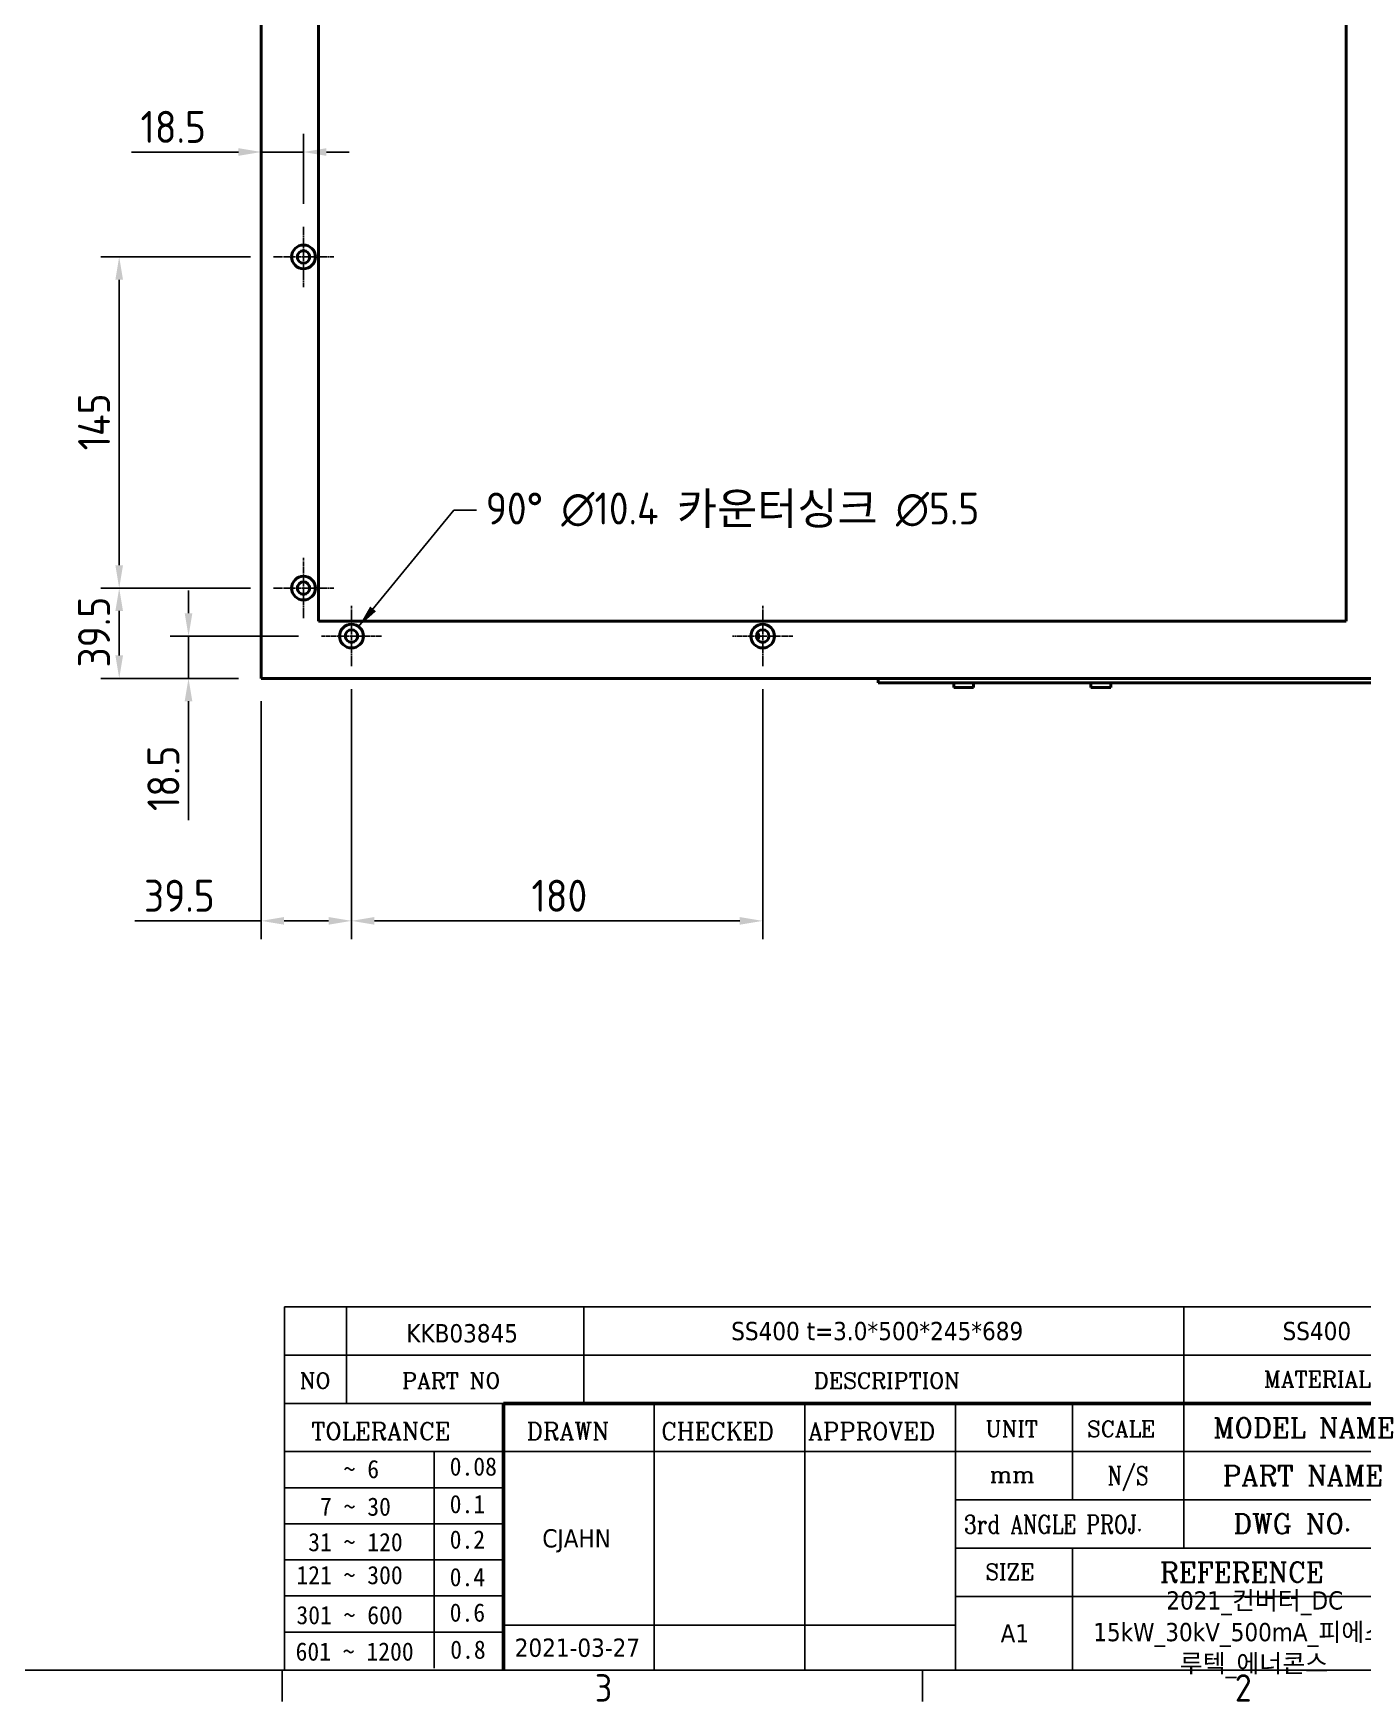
# Model space of a CAD drawing. Header units: millimetres. Extents: x 0 to 1682, y 0 to 1188.
# Drawn here: x 1207 to 1498, y 33.1 to 398.3 of the extents above; entities that cross this region are included whole.
import ezdxf
from ezdxf.enums import TextEntityAlignment as Align

# ---------------------------------------------------------------- set-up
doc = ezdxf.new("R2010")
doc.units = ezdxf.units.MM
doc.header["$LTSCALE"] = 2
doc.linetypes.add('CHAIN', pattern=[0.7087, 0.4724, -0.0591, 0.1181, -0.0591])
doc.layers.get('0').update_dxf_attribs({"color": 3, "lineweight": 25, "true_color": 0x00ff00})
for name, color, linetype, lineweight, true_color in [('가시적인 것(ISO)', 3, 'Continuous', 40, 0x00ff00), ('기호(ISO)', 5, 'Continuous', 25, 0x0000ff), ('제목(ISO)', 5, 'Continuous', 50, 0x0000ff), ('중심 표식(ISO)', 1, 'Continuous', 25, 0xff0000), ('치수(ISO)', 2, 'Continuous', 25, 0xffff00)]:
    doc.layers.add(name, color=color, linetype=linetype, lineweight=lineweight, true_color=true_color)
doc.layers.add('경계(ISO)', color=7, linetype='Continuous', lineweight=25)
doc.styles.add('HAN_291', font='')
doc.styles.add('RC_284', font='ROMANC.shx')
doc.styles.add('RC_287', font='ROMANC.shx')
doc.styles.add('RC_292', font='ROMANC.shx')
doc.styles.add('문자 텍스트_PSTEK_POSCO', font='isocp.shx')
doc.styles.add('치수 텍스트_PSTEK_POSCO', font='isocp.shx')
doc.styles.add('텍스트 스타일198', font='tahoma.ttf')
doc.styles.add('텍스트 스타일333', font='ROMANC.shx', dxfattribs={"width": 0.800000011920929})
doc.styles.get('HAN_291').set_extended_font_data('GulimChe')
doc.dimstyles.new('치수_PSTEK_POSCO', dxfattribs={"dimscale": 2, "dimtxt": 3.5, "dimasz": 2.5, "dimexe": 2, "dimexo": 2.5, "dimgap": 1, "dimtad": 1, "dimrnd": 1e-08, "dimdsep": 46, "dimtxsty": '치수 텍스트_PSTEK_POSCO', "dimcen": 0.09, "dimdle": 10, "dimclrd": 7, "dimclre": 7, "dimclrt": 2, "dimadec": 1, "dimazin": 2, "dimtfac": 1, "dimtmove": 0, "dimatfit": 3, "dimfxl": 1, "dimtolj": 1, "dimlwd": -1, "dimlwe": -1, "dimarcsym": 0})
doc.dimstyles.new('치수_PSTEK_POSCO$7', dxfattribs={"dimscale": 2, "dimtxt": 3.5, "dimasz": 2.5, "dimexe": 2, "dimexo": 2.5, "dimgap": 1, "dimtad": 1, "dimrnd": 1e-08, "dimdsep": 46, "dimtxsty": '치수 텍스트_PSTEK_POSCO', "dimcen": 0.09, "dimdle": 10, "dimclrd": 7, "dimclre": 7, "dimclrt": 2, "dimadec": 1, "dimazin": 2, "dimtfac": 1, "dimtmove": 0, "dimatfit": 3, "dimfxl": 1, "dimtolj": 1, "dimlwd": -1, "dimlwe": -1, "dimarcsym": 0})

# ---------------------------------------------------------------- blocks, each defined once
blk = doc.blocks.new('경계 Default Border')
at = {"layer": '경계(ISO)'}
for p, q in [((630.7500076293945, 20), (630.7500076293945, 16.59999966621399)), ((700.8333587646484, 20), (700.8333587646484, 16.59999966621399))]:
    blk.add_line(p, q, dxfattribs=at)
at = {"layer": '경계(ISO)', "flags": 128}
blk.add_lwpolyline([(20, 20), (20, 574.0000152587891), (820.9999847412109, 574.0000152587891), (820.9999847412109, 20), (20, 20)], dxfattribs=at)
at = {"layer": '경계(ISO)', "color": 2, "true_color": 0xffff00, "char_height": 3.00000011920929, "attachment_point": 7, "style": '문자 텍스트_PSTEK_POSCO'}
for s, insert in [('3', (664.9602061896203, 16.57139439638704)), ('2', (735.0027394168841, 16.57139439638704))]:
    blk.add_mtext(s, dxfattribs=dict(at, insert=insert))
blk = doc.blocks.new('제목 블록 PSTEK')
at = {"color": 180, "true_color": 0x3f00ff}
for p, q in [((182.475792979055, 11.79100474011392), (182.4757929790549, 51.56524660363496)), ((182.4757929790549, 51.56524660363496), (372.4757929537551, 51.56524660363496)), ((189.2651435055721, 51.56524660363496), (189.2651435055722, 41.00524660363494)), ((215.2152739891528, 41.00524660363494), (215.2152739891528, 51.56524660363496)), ((280.8758854511282, 51.56524660363496), (280.8758854511282, 41.00524660363494)), ((182.475792979055, 46.2852466036349), (372.4757929537551, 46.28524660363492)), ((182.475792979055, 41.00524660363493), (206.451475290024, 41.00524660363493)), ((222.9401812389276, 11.79100474011392), (222.9401812389276, 41.00524660363494)), ((239.4288871878316, 11.79100474011392), (239.4288871878316, 41.00524660363494)), ((255.9175931367356, 11.79100474011392), (255.9175931367356, 41.00524660363494)), ((268.6918866058747, 41.00524660363494), (268.6918866058747, 30.44524660363498)), ((280.8758854511282, 41.00524660363494), (280.8758854511282, 25.16524660363502)), ((182.475792979055, 35.72524660363497), (206.451475290024, 35.72524660363497)), ((198.8621818849491, 12.02524660363491), (198.8621818849491, 35.72524660363497)), ((206.451475290024, 35.72524660363497), (372.4757929537551, 35.72524660363497)), ((182.475792979055, 31.77524660363492), (206.451475290024, 31.77524660363492)), ((255.917593136736, 30.44524660363498), (372.4757929537552, 30.44524660363501)), ((182.475792979055, 27.82524660363487), (206.451475290024, 27.82524660363487)), ((182.475792979055, 23.87524660363505), (206.451475290024, 23.87524660363505)), ((255.9175931367359, 25.16524660363502), (372.4757929537552, 25.165246603635)), ((268.6918866058744, 25.16524660363502), (268.6918866058744, 11.79100474011392)), ((182.475792979055, 19.92524660363478), (206.451475290024, 19.92524660363478)), ((255.9175931367359, 19.88524660363481), (310.0881549537553, 19.88524660363481)), ((206.451475290024, 16.74100474011396), (255.9175931367359, 16.74100474011396)), ((182.475792979055, 15.97524660363496), (206.451475290024, 15.97524660363496)), ((182.475792979055, 11.79100474011392), (372.4757929537551, 11.79100474011389))]:
    blk.add_line(p, q, dxfattribs=at)
at = {"color": 7, "lineweight": 50}
for p, q in [((206.4514752900237, 11.79100474011392), (206.4514752900237, 41.00524660363494)), ((206.451475290024, 41.00524660363494), (372.4757929537551, 41.00524660363496))]:
    blk.add_line(p, q, dxfattribs=at)
at = {"layer": '제목(ISO)', "lineweight": 18}
blk.add_line((182.475792979055, 35.72500474011393), (182.475792979055, 11.79100474011392), dxfattribs=at)
at = {"color": 2, "true_color": 0xffff00}
for s, height, style, p in [('NO', 1.742399930953979, 'RC_284', (184.135398793432, 42.62317362549192)), ('PART NO', 1.742399930953979, 'RC_284', (195.3359407378685, 42.62317362549192)), ('DESCRIPTION', 1.742399930953979, 'RC_284', (240.4025565652523, 42.62317362549192)), (' TOLERANCE', 1.899999976158142, 'RC_287', (184.0872874387979, 37.00893196870329)), ('DRAWN', 1.899999976158142, 'RC_287', (208.9766620976279, 37.00893196870329)), ('CHECKED', 1.899999976158142, 'RC_287', (223.6856844514997, 37.00893196870329)), ('APPROVED', 1.899999976158142, 'RC_287', (239.7795453577791, 37.00893196870329)), ('UNIT', 1.742399930953979, 'RC_284', (259.1652673287452, 37.34317362549218)), ('SCALE', 1.742399930953979, 'RC_284', (270.2934779252897, 37.34317362549218)), ('MODEL NAME', 2.178000062704086, 'RC_292', (284.096330289083, 37.25462520371384)), ('    ~ 6', 2.000000029802322, 'HAN_291', (183.7721304966814, 32.8176515608431)), ('0.08', 2.000000029802322, 'HAN_291', (200.5467345600617, 33.09873600004101)), ('mm', 1.742399930953979, 'RC_284', (259.6505418159997, 32.3543089683787)), ('PART NAME', 2.178000062704086, 'RC_292', (285.1416959765849, 32.03045329421792)), ('  7 ~ 30', 2.000000029802322, 'HAN_291', (183.7721304966814, 28.70538114822415)), ('0.1', 2.000000029802322, 'HAN_291', (200.5467345600617, 28.98646558742206)), (' DWG NO.', 2.178000062704086, 'RC_292', (284.8124284083233, 26.75045329421772)), (' 31 ~ 120', 2.000000029802322, 'HAN_291', (183.7721304966814, 24.82628181916237)), ('0.2', 2.000000029802322, 'HAN_291', (200.5467345600617, 25.10736625836028)), ('121 ~ 300', 2.000000029802322, 'HAN_291', (183.7721304966814, 21.21401206133254)), ('0.4', 2.000000029802322, 'HAN_291', (200.5467345600617, 20.99509650053045)), ('SIZE', 1.742399930953979, 'RC_284', (259.1652673287452, 21.69497768947366)), ('REFERENCE', 2.178000062704086, 'RC_292', (278.2741065029841, 21.43214925458022)), ('301 ~ 600', 2.000000029802322, 'HAN_291', (183.7721304966814, 16.83491273227077)), ('0.6', 2.000000029802322, 'HAN_291', (200.5467345600617, 17.11599717146868)), ('601 ~ 1200', 2.000000029802322, 'HAN_291', (183.6802025156883, 12.84759660881125)), ('0.8', 2.000000029802322, 'HAN_291', (200.6097246063884, 13.05732192299702))]:
    blk.add_text(s, height=height, dxfattribs=dict(at, style=style)).set_placement(p)
at = {"color": 2, "true_color": 0xffff00, "style": 'RC_284'}
blk.add_text('MATERIAL', height=1.742399930953979, dxfattribs=at).set_placement((295.4820202024417, 43.64524660363492), align=Align.MIDDLE_CENTER)
at = {"color": 7, "style": '텍스트 스타일333', "width": 0.7999999523162842}
blk.add_text('N/S', height=2.000000029802322, dxfattribs=at).set_placement((274.7838860285014, 33.08524660363496), align=Align.MIDDLE_CENTER)
at = {"color": 2, "true_color": 0xffff00, "style": '텍스트 스타일333', "width": 0.7999999523162842}
blk.add_text('3rd ANGLE PROJ.', height=2.000000029802322, dxfattribs=at).set_placement((256.8430306642954, 26.76148381654429))
at = {"layer": '제목(ISO)', "color": 7, "style": '텍스트 스타일198'}
for tag, p in [('부품_번호_001', (195.8064908440141, 47.68004260673702)), ('설명_001', (231.3607028660179, 47.92245856837096)), ('재질_001', (291.700959055687, 47.92591818687281)), ("3._Q'TY_001", (312.7051684940307, 47.92188863680521)), ('4._COLOR_001', (319.4395155511755, 47.94788311323986)), ('질량\\P3;_001', (350.3032714145594, 48.1643332325385)), ('1._MODEL_NAME_001', (326.7684841840689, 37.52172745615292)), ('제목_001', (337.0520861829366, 32.12134216388962)), ('설계자_001', (210.6823963971569, 25.23312566343435)), ('부품_번호_001', (334.465731097246, 26.8052465951949)), ('프로젝트_001', (278.9744245225954, 18.43951439740151)), ('시트_크기_001', (260.8406700134146, 14.8347677050446)), ('프로젝트_002', (270.9791918143218, 14.97568842208535)), ('작성_날짜_001', (207.6662781715662, 13.26600473167383)), ('프로젝트_003', (280.4473441481205, 11.5491460676562))]:
    blk.add_attdef(tag, p, '', height=2.000000029802322, dxfattribs=at)
for tag, p in [('점검자', (231.1845342133799, 26.23312567187446)), ('엔지니어링_승인자', (247.673240162284, 26.23312567187446)), ('점검_날짜', (231.1845342133799, 14.26600474011394)), ('엔지니어링_승인_날짜', (247.6732401622839, 14.26600474011394))]:
    blk.add_attdef(tag, text='', height=2.000000029802322, dxfattribs=at).set_placement(p, align=Align.MIDDLE_CENTER)
blk = doc.blocks.new('*D55')
at = {"layer": 'Defpoints', "color": 0, "transparency": 16777216}
for p in [(1240.976786159132, 266.3838322732213), (1270.048934369782, 266.3838322732213), (1256.898934369768, 257.1338322732506)]:
    blk.add_point(p, dxfattribs=at)
at = {"layer": '치수(ISO)', "color": 7, "transparency": 16777216}
for p, q in [((1240.976786159132, 271.3838322732213), (1240.976786159132, 276.3838322732213)), ((1265.048934369782, 266.3838322732213), (1236.976786159132, 266.3838322732213)), ((1240.976786159132, 266.3838322732213), (1240.976786159132, 257.1338322732506)), ((1251.898934369768, 257.1338322732506), (1236.976786159132, 257.1338322732506)), ((1240.976786159132, 252.1338322732506), (1240.976786159132, 226.0747946848733))]:
    blk.add_line(p, q, dxfattribs=at)
for points in [[(1240.143452825799, 271.3838322732213), (1241.810119492465, 271.3838322732213), (1240.976786159132, 266.3838322732213)], [(1240.143452825799, 252.1338322732506), (1241.810119492465, 252.1338322732506), (1240.976786159132, 257.1338322732506)]]:
    blk.add_solid(points, dxfattribs=at)
at = {"layer": '치수(ISO)', "color": 2, "transparency": 16777216, "insert": (1235.476786159132, 228.0747946848736), "char_height": 7, "attachment_point": 4, "rotation": 90, "style": '치수 텍스트_PSTEK_POSCO'}
blk.add_mtext('\\A1;18.5', dxfattribs=at)
blk = doc.blocks.new('*D56')
at = {"layer": 'Defpoints', "color": 0, "transparency": 16777216}
for p in [(1225.804501842701, 276.8838322732369), (1259.548934369798, 276.8838322732369), (1256.898934369768, 257.1338322732506)]:
    blk.add_point(p, dxfattribs=at)
at = {"layer": '치수(ISO)', "color": 7, "transparency": 16777216}
for p, q in [((1254.548934369798, 276.8838322732369), (1221.804501842701, 276.8838322732369)), ((1225.804501842701, 262.1338322732506), (1225.804501842701, 271.8838322732369)), ((1251.898934369768, 257.1338322732506), (1221.804501842701, 257.1338322732506))]:
    blk.add_line(p, q, dxfattribs=at)
for points in [[(1224.971168509368, 271.8838322732369), (1226.637835176034, 271.8838322732369), (1225.804501842701, 276.8838322732369)], [(1224.971168509368, 262.1338322732506), (1226.637835176034, 262.1338322732506), (1225.804501842701, 257.1338322732506)]]:
    blk.add_solid(points, dxfattribs=at)
at = {"layer": '치수(ISO)', "color": 2, "transparency": 16777216, "insert": (1220.304501842701, 259.5016273696834), "char_height": 7, "attachment_point": 4, "rotation": 90, "style": '치수 텍스트_PSTEK_POSCO'}
blk.add_mtext('\\A1;39.5', dxfattribs=at)
blk = doc.blocks.new('*D57')
at = {"layer": 'Defpoints', "color": 0, "transparency": 16777216}
for p in [(1225.80450184273, 349.3838322732369), (1259.548934369905, 349.3838322732369), (1259.548934369798, 276.8838322732369)]:
    blk.add_point(p, dxfattribs=at)
at = {"layer": '치수(ISO)', "color": 7, "transparency": 16777216}
for p, q in [((1254.548934369905, 349.3838322732369), (1221.80450184273, 349.3838322732369)), ((1225.80450184273, 281.8838322732369), (1225.80450184273, 344.3838322732369)), ((1254.548934369798, 276.8838322732369), (1221.80450184273, 276.8838322732369))]:
    blk.add_line(p, q, dxfattribs=at)
for points in [[(1224.971168509397, 344.3838322732369), (1226.637835176063, 344.3838322732369), (1225.80450184273, 349.3838322732369)], [(1224.971168509397, 281.8838322732369), (1226.637835176063, 281.8838322732369), (1225.80450184273, 276.8838322732369)]]:
    blk.add_solid(points, dxfattribs=at)
at = {"layer": '치수(ISO)', "color": 2, "transparency": 16777216, "insert": (1220.30450184273, 307.0388575264063), "char_height": 7, "attachment_point": 4, "rotation": 90, "style": '치수 텍스트_PSTEK_POSCO'}
blk.add_mtext('\\A1;145', dxfattribs=at)
blk = doc.blocks.new('*D58')
at = {"layer": 'Defpoints', "color": 0, "transparency": 16777216}
for p in [(1256.898934369939, 372.3426446773209), (1256.898934369939, 372.3426446773067), (1266.148934369905, 355.9838322732368)]:
    blk.add_point(p, dxfattribs=at)
at = {"layer": '치수(ISO)', "color": 7, "transparency": 16777216}
for p, q in [((1266.148934369905, 360.9838322732368), (1266.148934369905, 376.3426446773067)), ((1251.898934369939, 372.3426446773067), (1228.464010129447, 372.3426446773067)), ((1266.148934369905, 372.3426446773067), (1256.898934369939, 372.3426446773067)), ((1271.148934369905, 372.3426446773067), (1276.148934369905, 372.3426446773067))]:
    blk.add_line(p, q, dxfattribs=at)
for points in [[(1251.898934369939, 373.1759780106401), (1251.898934369939, 371.5093113439734), (1256.898934369939, 372.3426446773067)], [(1271.148934369905, 373.1759780106401), (1271.148934369905, 371.5093113439734), (1266.148934369905, 372.3426446773067)]]:
    blk.add_solid(points, dxfattribs=at)
at = {"layer": '치수(ISO)', "color": 2, "transparency": 16777216, "insert": (1230.464010129447, 377.8426446773067), "char_height": 7, "attachment_point": 4, "style": '치수 텍스트_PSTEK_POSCO'}
blk.add_mtext('\\A1;18.5', dxfattribs=at)
blk = doc.blocks.new('*D59')
at = {"layer": 'Defpoints', "color": 0, "transparency": 16777216}
for p in [(1276.648934369782, 259.7838322732213), (1256.898934369768, 257.1338322732506), (1276.648934369782, 204.046446622411)]:
    blk.add_point(p, dxfattribs=at)
at = {"layer": '치수(ISO)', "color": 7, "transparency": 16777216}
for p, q in [((1256.898934369768, 252.1338322732506), (1256.898934369768, 200.046446622411)), ((1276.648934369782, 254.7838322732213), (1276.648934369782, 200.046446622411)), ((1256.898934369768, 204.046446622411), (1229.22981528349, 204.046446622411)), ((1271.648934369782, 204.046446622411), (1261.898934369768, 204.046446622411))]:
    blk.add_line(p, q, dxfattribs=at)
for points in [[(1261.898934369768, 204.8797799557443), (1261.898934369768, 203.2131132890776), (1256.898934369768, 204.046446622411)], [(1271.648934369782, 204.8797799557443), (1271.648934369782, 203.2131132890776), (1276.648934369782, 204.046446622411)]]:
    blk.add_solid(points, dxfattribs=at)
at = {"layer": '치수(ISO)', "color": 2, "transparency": 16777216, "insert": (1231.22981528349, 209.546446622411), "char_height": 7, "attachment_point": 4, "style": '치수 텍스트_PSTEK_POSCO'}
blk.add_mtext('\\A1;39.5', dxfattribs=at)
blk = doc.blocks.new('*D60')
at = {"layer": 'Defpoints', "color": 0, "transparency": 16777216}
for p in [(1276.648934369782, 259.7838322732213), (1366.648934369782, 259.7838322730876), (1366.648934369782, 204.0464466223816)]:
    blk.add_point(p, dxfattribs=at)
at = {"layer": '치수(ISO)', "color": 7, "transparency": 16777216}
for p, q in [((1276.648934369782, 254.7838322732213), (1276.648934369782, 200.0464466223816)), ((1366.648934369782, 254.7838322730876), (1366.648934369782, 200.0464466223816)), ((1281.648934369782, 204.0464466223816), (1361.648934369782, 204.0464466223816))]:
    blk.add_line(p, q, dxfattribs=at)
for points in [[(1281.648934369782, 204.879779955715), (1281.648934369782, 203.2131132890483), (1276.648934369782, 204.0464466223816)], [(1361.648934369782, 204.879779955715), (1361.648934369782, 203.2131132890483), (1366.648934369782, 204.0464466223816)]]:
    blk.add_solid(points, dxfattribs=at)
at = {"layer": '치수(ISO)', "color": 2, "transparency": 16777216, "insert": (1316.04617846427, 209.5464466223816), "char_height": 7, "attachment_point": 4, "style": '치수 텍스트_PSTEK_POSCO'}
blk.add_mtext('\\A1;180', dxfattribs=at)

msp = doc.modelspace()

# ---------------------------------------------------------------- linework, layer by layer
at = {"layer": '가시적인 것(ISO)'}
for p, q in [((1256.898934369768, 257.1338322732506), (1256.89893437028, 601.6338322732506)), ((1269.39893436982, 269.6338322732321), (1269.398934370295, 589.1338322732317)), ((1494.398934369757, 269.633832272898), (1494.398934370231, 589.1338322728975)), ((1494.398934369757, 269.633832272898), (1269.39893436982, 269.6338322732321)), ((1256.898934369768, 257.1338322732506), (1506.898934369768, 257.1338322728793)), ((1391.898934369768, 257.1338322730501), (1391.898934369767, 256.1338322730501)), ((1391.898934369768, 257.1338322730501), (1506.898934369768, 257.1338322728793)), ((1506.898934369767, 256.1338322728793), (1391.898934369767, 256.1338322730501)), ((1408.47393436975, 256.1338322729843), (1408.473934369748, 255.1338322729842)), ((1412.82393436975, 256.1338322729778), (1412.823934369748, 255.1338322729778)), ((1438.47393436975, 256.1338322729397), (1438.473934369749, 255.1338322729397)), ((1442.82393436975, 256.1338322729332), (1442.823934369748, 255.1338322729332)), ((1412.823934369748, 255.1338322729778), (1408.473934369748, 255.1338322729842)), ((1442.823934369748, 255.1338322729332), (1438.473934369748, 255.1338322729397))]:
    msp.add_line(p, q, dxfattribs=at)
for centre, radius in [((1266.148934369905, 349.3838322732369), 2.599999999999999), ((1266.148934369904, 349.383832273235), 1.375), ((1266.148934369797, 276.8838322732369), 2.6), ((1266.148934369797, 276.883832273235), 1.375), ((1276.648934369782, 266.3838322732213), 2.600000000000001), ((1276.648934369781, 266.3838322732194), 1.375), ((1366.648934369782, 266.3838322730876), 2.600000000000001), ((1366.648934369781, 266.3838322730858), 1.375)]:
    msp.add_circle(centre, radius, dxfattribs=at)
msp.add_arc((1364.39893436971, 266.3838322729112), 1.375000000000004, 324.9031987723328, 35.09680122749646, dxfattribs=at)
at = {"layer": '중심 표식(ISO)', "linetype": 'CHAIN'}
for p, q in [((1266.148934369903, 342.7838322732368), (1266.148934369907, 355.9838322732368)), ((1272.748934369905, 349.3838322732348), (1259.548934369905, 349.3838322732388)), ((1266.148934369795, 270.2838322732368), (1266.148934369799, 283.4838322732368)), ((1272.748934369797, 276.8838322732349), (1259.548934369798, 276.8838322732388)), ((1276.64893436978, 259.7838322732213), (1276.648934369784, 272.9838322732213)), ((1366.64893436978, 259.7838322730876), (1366.648934369784, 272.9838322730876)), ((1283.248934369782, 266.3838322732193), (1270.048934369782, 266.3838322732232)), ((1373.248934369782, 266.3838322730856), (1360.048934369782, 266.3838322730895))]:
    msp.add_line(p, q, dxfattribs=at)

# ---------------------------------------------------------------- block references
at = {"xscale": 2, "yscale": 2, "zscale": 2}
msp.add_blockref('경계 Default Border', (0, 0), dxfattribs=at)
ref = msp.add_blockref('제목 블록 PSTEK', (897.0484140924896, 16.41799051977221), dxfattribs=dict(xscale=2, yscale=2, zscale=2))
ref.add_attrib('설계자_001', 'CJAHN', (1318.413206886803, 66.8842418466409), dxfattribs={"layer": '제목(ISO)', "color": 7, "height": 4.000000059604645, "style": '텍스트 스타일198'})
ref.add_attrib('프로젝트_001', '2021_컨버터_DC', (1454.99726313768, 53.29701931457524), dxfattribs={"layer": '제목(ISO)', "color": 7, "height": 4.000000059604645, "style": '텍스트 스타일198'})
ref.add_attrib('시트_크기_001', 'A1', (1418.729754119319, 46.08752592986141), dxfattribs={"layer": '제목(ISO)', "color": 7, "height": 4.000000059604645, "style": '텍스트 스타일198'})
ref.add_attrib('작성_날짜_001', '2021-03-27', (1312.380970435622, 42.94999998311988), dxfattribs={"layer": '제목(ISO)', "color": 7, "height": 4.000000059604645, "style": '텍스트 스타일198'})
ref.add_attrib('재질_001', 'SS400', (1480.450332203864, 112.2698268935178), dxfattribs={"layer": '제목(ISO)', "color": 7, "height": 4.000000059604645, "style": '텍스트 스타일198'})
ref.add_attrib('설명_001', 'SS400 t=3.0*500*245*689', (1359.769819824525, 112.2629076565141), dxfattribs={"layer": '제목(ISO)', "color": 7, "height": 4.000000059604645, "style": '텍스트 스타일198'})
ref.add_attrib('부품_번호_001', 'KKB03845', (1288.661395780518, 111.7780757332463), dxfattribs={"layer": '제목(ISO)', "color": 7, "height": 4.000000059604645, "style": '텍스트 스타일198'})
ref.add_attrib('프로젝트_002', '15kW_30kV_500mA_피에스솔', (1439.006797721133, 46.36936736394292), dxfattribs={"layer": '제목(ISO)', "color": 7, "height": 4.000000059604645, "style": '텍스트 스타일198'})
ref.add_attrib('프로젝트_003', '루텍_에너콘스', (1457.94310238873, 39.51628265508462), dxfattribs={"layer": '제목(ISO)', "color": 7, "height": 4.000000059604645, "style": '텍스트 스타일198'})

# ---------------------------------------------------------------- texts
at = {"layer": '기호(ISO)', "color": 2, "true_color": 0xffff00, "insert": (1306.045947711463, 293.9325533363776), "char_height": 6.99999988079071, "width": 126.9858017444611, "attachment_point": 4, "line_spacing_factor": 0.612500011920929, "style": '치수 텍스트_PSTEK_POSCO'}
msp.add_mtext('{90° \\fAIGDT|b0|i0;\\H7.0000;n\\fisocp|b0|i0;\\H7.0000;10.4 카운터싱크 \\fAIGDT|b0|i0;\\H7.0000;n\\fisocp|b0|i0;\\H7.0000;5.5}', dxfattribs=at)

# ---------------------------------------------------------------- dimensions: what is measured, and where the dimension line sits
at = {"layer": '치수(ISO)', "color": 7}
dim = msp.add_linear_dim(base=(1256.898934369939, 372.3426446773067), p1=(1266.148934369905, 355.9838322732368), p2=(1256.898934369939, 372.3426446773209), dimstyle='치수_PSTEK_POSCO', override={"dimdec": 2, "dimlfac": 2, "dimse2": 1, "dimtp": 0, "dimtm": -0, "dimtdec": 2, "dimtofl": 1, "dimatfit": 1}, dxfattribs=at)
dim.commit()
dim.dimension.update_dxf_attribs({"geometry": '*D58', "text_midpoint": (1237.258984876278, 372.3426446773067), "dimtype": 160})
for base, p1, p2, angle, override, picture, middle in [((1225.80450184273, 349.3838322732369), (1259.548934369798, 276.8838322732369), (1259.548934369905, 349.3838322732369), 90, {"dimdec": 2, "dimlfac": 2, "dimtp": 0, "dimtm": -0, "dimtdec": 2, "dimtofl": 0, "dimatfit": 1}, '*D57', (1225.80450184273, 313.1338322732369)), ((1225.804501842701, 276.8838322732369), (1256.898934369768, 257.1338322732506), (1259.548934369798, 276.8838322732369), 90, {"dimdec": 2, "dimlfac": 2, "dimtp": 0, "dimtm": -0, "dimtdec": 2, "dimtofl": 0, "dimatfit": 1}, '*D56', (1225.804501842701, 267.008832273244)), ((1240.976786159132, 266.3838322732213), (1256.898934369768, 257.1338322732506), (1270.048934369782, 266.3838322732213), 90, {"dimdec": 2, "dimlfac": 2, "dimtp": 0, "dimtm": -0, "dimtdec": 2, "dimtofl": 1, "dimatfit": 1}, '*D55', (1240.976786159132, 234.8697694317041)), ((1276.648934369782, 204.046446622411), (1256.898934369768, 257.1338322732506), (1276.648934369782, 259.7838322732213), 180, {"dimdec": 2, "dimlfac": 2, "dimtp": 0, "dimtm": -0, "dimtdec": 2, "dimtofl": 0, "dimatfit": 2}, '*D59', (1238.737020187051, 204.046446622411)), ((1366.648934369782, 204.0464466223816), (1276.648934369782, 259.7838322732213), (1366.648934369782, 259.7838322730876), 180, {"dimdec": 2, "dimlfac": 2, "dimtp": 0, "dimtm": -0, "dimtdec": 2, "dimtofl": 0, "dimatfit": 1}, '*D60', (1321.648934369782, 204.0464466223816))]:
    dim = msp.add_linear_dim(base=base, p1=p1, p2=p2, angle=angle, dimstyle='치수_PSTEK_POSCO', override=override, dxfattribs=at)
    dim.commit()
    dim.dimension.update_dxf_attribs({"geometry": picture, "text_midpoint": middle, "dimtype": 160})

# ---------------------------------------------------------------- leaders
at = {"layer": '기호(ISO)', "color": 7, "annotation_type": 0, "has_hookline": 1, "hookline_direction": 0, "text_width": 116.1327311443884}
msp.add_leader([(1278.207036474319, 268.4652543428256), (1299.045947711463, 293.9325533363776), (1304.045947711463, 293.9325533363776)], dimstyle='치수_PSTEK_POSCO$7', override={"dimtad": 0}, dxfattribs=at)

doc.saveas('drawing.dxf')
